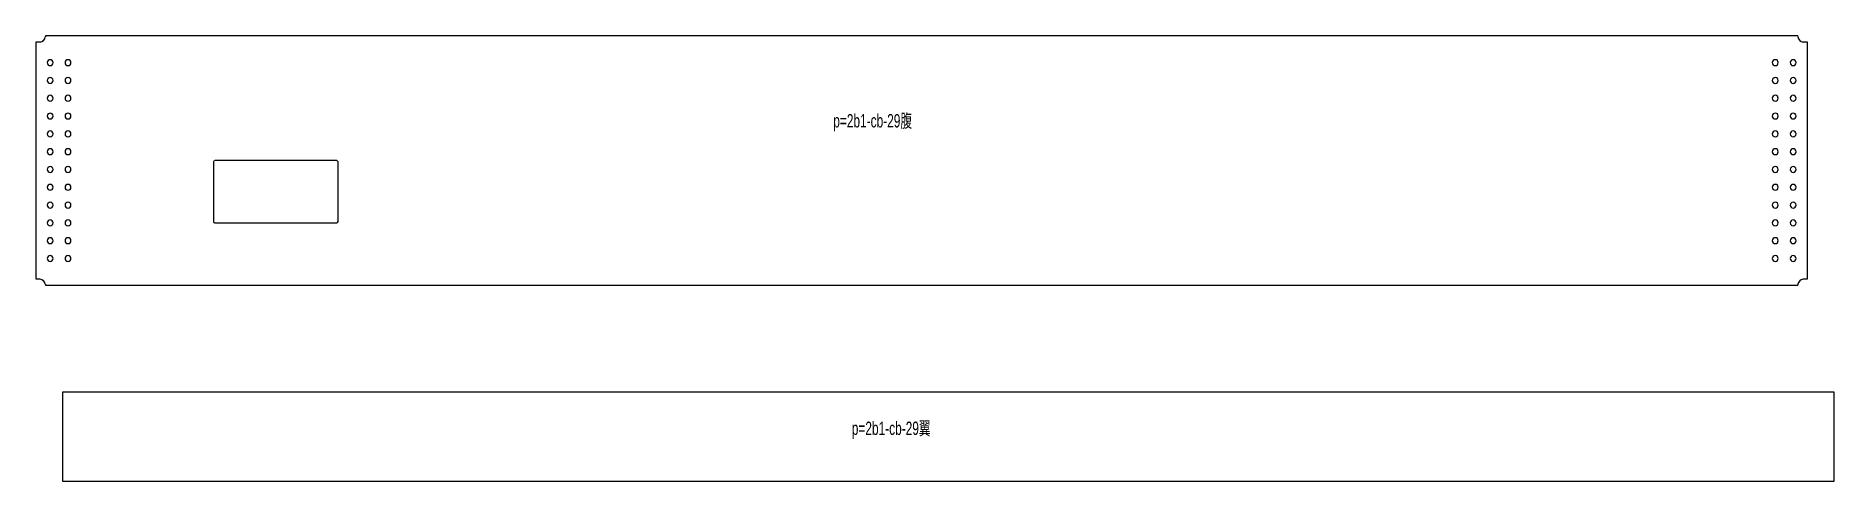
# Model space of a CAD drawing. Header units: millimetres. Extents: x 295 to 10385, y 390 to 2890.
import ezdxf

# ---------------------------------------------------------------- set-up
doc = ezdxf.new("R2010")
doc.units = ezdxf.units.MM
doc.layers.add('PartMark', color=3, linetype='Continuous', lineweight=0)
doc.styles.add('romsim', font='ARIAL.TTF')

msp = doc.modelspace()

# ---------------------------------------------------------------- linework, layer by layer
at = {"color": 7}
for p, q in [((313, 2855), (295, 2855)), ((295, 2855), (295, 1525)), ((319, 2855), (313, 2855)), ((10182, 2890), (348, 2890)), ((348, 2890), (348, 2885)), ((10183, 2885), (10182, 2890)), ((10217, 2855), (10212, 2855)), ((10235, 2855), (10217, 2855)), ((10235, 1525), (10235, 2855)), ((1292, 2183), (1291, 2180)), ((1291, 2180), (1291, 1850)), ((1301, 2190), (1298, 2190)), ((1981, 2190), (1301, 2190)), ((1984, 2190), (1981, 2190)), ((1991, 2180), (1991, 2183)), ((1991, 1850), (1991, 2180)), ((1291, 1850), (1292, 1847)), ((1298, 1841), (1301, 1840)), ((1301, 1840), (1981, 1840)), ((1981, 1840), (1984, 1841)), ((1991, 1847), (1991, 1850)), ((295, 1525), (313, 1525)), ((313, 1525), (319, 1525)), ((10212, 1525), (10217, 1525)), ((10217, 1525), (10235, 1525)), ((348, 1495), (348, 1495)), ((348, 1495), (348, 1495)), ((348, 1495), (348, 1495)), ((348, 1495), (348, 1490)), ((348, 1490), (10182, 1490)), ((10182, 1490), (10183, 1495)), ((10183, 1495), (10182, 1495)), ((10182, 1495), (10183, 1495)), ((10183, 1495), (10183, 1495)), ((445, 890), (445, 390)), ((10385, 890), (445, 890)), ((10385, 390), (10385, 890)), ((445, 390), (10385, 390))]:
    msp.add_line(p, q, dxfattribs=at)
for centre, radius, start, end in [((313, 2890), 35, 279, 351), ((10217, 2890), 35, 189, 261), ((375, 2740), 16.5, 0, 180), ((375, 2740), 16.5, 180, 0), ((475, 2740), 16.5, 0, 180), ((475, 2740), 16.5, 180, 0), ((10055, 2740), 16.5, 0, 180), ((10055, 2740), 16.5, 180, 0), ((10155, 2740), 16.5, 0, 180), ((10155, 2740), 16.5, 180, 0), ((375, 2640), 16.5, 0, 180), ((375, 2640), 16.5, 180, 0), ((475, 2640), 16.5, 0, 180), ((475, 2640), 16.5, 180, 0), ((10055, 2640), 16.5, 0, 180), ((10055, 2640), 16.5, 180, 0), ((10155, 2640), 16.5, 0, 180), ((10155, 2640), 16.5, 180, 0), ((375, 2540), 16.5, 0, 180), ((375, 2540), 16.5, 180, 0), ((475, 2540), 16.5, 0, 180), ((475, 2540), 16.5, 180, 0), ((10055, 2540), 16.5, 0, 180), ((10055, 2540), 16.5, 180, 0), ((10155, 2540), 16.5, 0, 180), ((10155, 2540), 16.5, 180, 0), ((375, 2440), 16.5, 0, 180), ((375, 2440), 16.5, 180, 0), ((475, 2440), 16.5, 0, 180), ((475, 2440), 16.5, 180, 0), ((10055, 2440), 16.5, 0, 180), ((10055, 2440), 16.5, 180, 0), ((10155, 2440), 16.5, 0, 180), ((10155, 2440), 16.5, 180, 0), ((375, 2340), 16.5, 0, 180), ((375, 2340), 16.5, 180, 0), ((475, 2340), 16.5, 0, 180), ((475, 2340), 16.5, 180, 0), ((10055, 2340), 16.5, 0, 180), ((10055, 2340), 16.5, 180, 0), ((10155, 2340), 16.5, 0, 180), ((10155, 2340), 16.5, 180, 0), ((375, 2240), 16.5, 0, 180), ((375, 2240), 16.5, 180, 0), ((475, 2240), 16.5, 0, 180), ((475, 2240), 16.5, 180, 0), ((10055, 2240), 16.5, 0, 180), ((10055, 2240), 16.5, 180, 0), ((10155, 2240), 16.5, 0, 180), ((10155, 2240), 16.5, 180, 0), ((375, 2140), 16.5, 0, 180), ((375, 2140), 16.5, 180, 0), ((475, 2140), 16.5, 0, 180), ((475, 2140), 16.5, 180, 0), ((1301, 2180), 10, 108, 162), ((1981, 2180), 10, 18, 72), ((10055, 2140), 16.5, 0, 180), ((10055, 2140), 16.5, 180, 0), ((10155, 2140), 16.5, 0, 180), ((10155, 2140), 16.5, 180, 0), ((375, 2040), 16.5, 0, 180), ((375, 2040), 16.5, 180, 0), ((475, 2040), 16.5, 0, 180), ((475, 2040), 16.5, 180, 0), ((10055, 2040), 16.5, 0, 180), ((10055, 2040), 16.5, 180, 0), ((10155, 2040), 16.5, 0, 180), ((10155, 2040), 16.5, 180, 0), ((375, 1940), 16.5, 0, 180), ((375, 1940), 16.5, 180, 0), ((475, 1940), 16.5, 0, 180), ((475, 1940), 16.5, 180, 0), ((10055, 1940), 16.5, 0, 180), ((10055, 1940), 16.5, 180, 0), ((10155, 1940), 16.5, 0, 180), ((10155, 1940), 16.5, 180, 0), ((375, 1840), 16.5, 0, 180), ((375, 1840), 16.5, 180, 0), ((475, 1840), 16.5, 0, 180), ((475, 1840), 16.5, 180, 0), ((1301, 1850), 10, 198, 252), ((1981, 1850), 10, 288, 342), ((10055, 1840), 16.5, 0, 180), ((10055, 1840), 16.5, 180, 0), ((10155, 1840), 16.5, 0, 180), ((10155, 1840), 16.5, 180, 0), ((375, 1740), 16.5, 0, 180), ((375, 1740), 16.5, 180, 0), ((475, 1740), 16.5, 0, 180), ((475, 1740), 16.5, 180, 0), ((10055, 1740), 16.5, 0, 180), ((10055, 1740), 16.5, 180, 0), ((10155, 1740), 16.5, 0, 180), ((10155, 1740), 16.5, 180, 0), ((375, 1640), 16.5, 0, 180), ((375, 1640), 16.5, 180, 0), ((475, 1640), 16.5, 0, 180), ((475, 1640), 16.5, 180, 0), ((10055, 1640), 16.5, 0, 180), ((10055, 1640), 16.5, 180, 0), ((10155, 1640), 16.5, 0, 180), ((10155, 1640), 16.5, 180, 0), ((313, 1490), 35, 9, 81), ((10217, 1490), 35, 99, 171)]:
    msp.add_arc(centre, radius, start, end, dxfattribs=at)

# ---------------------------------------------------------------- texts
at = {"layer": 'PartMark', "color": 7, "style": 'romsim', "width": 0.6375}
for s, p in [('p=2b1-cb-29腹', (4769, 2376)), ('p=2b1-cb-29翼', (4873, 649))]:
    msp.add_text(s, height=75, dxfattribs=at).set_placement(p)

doc.saveas('drawing.dxf')
